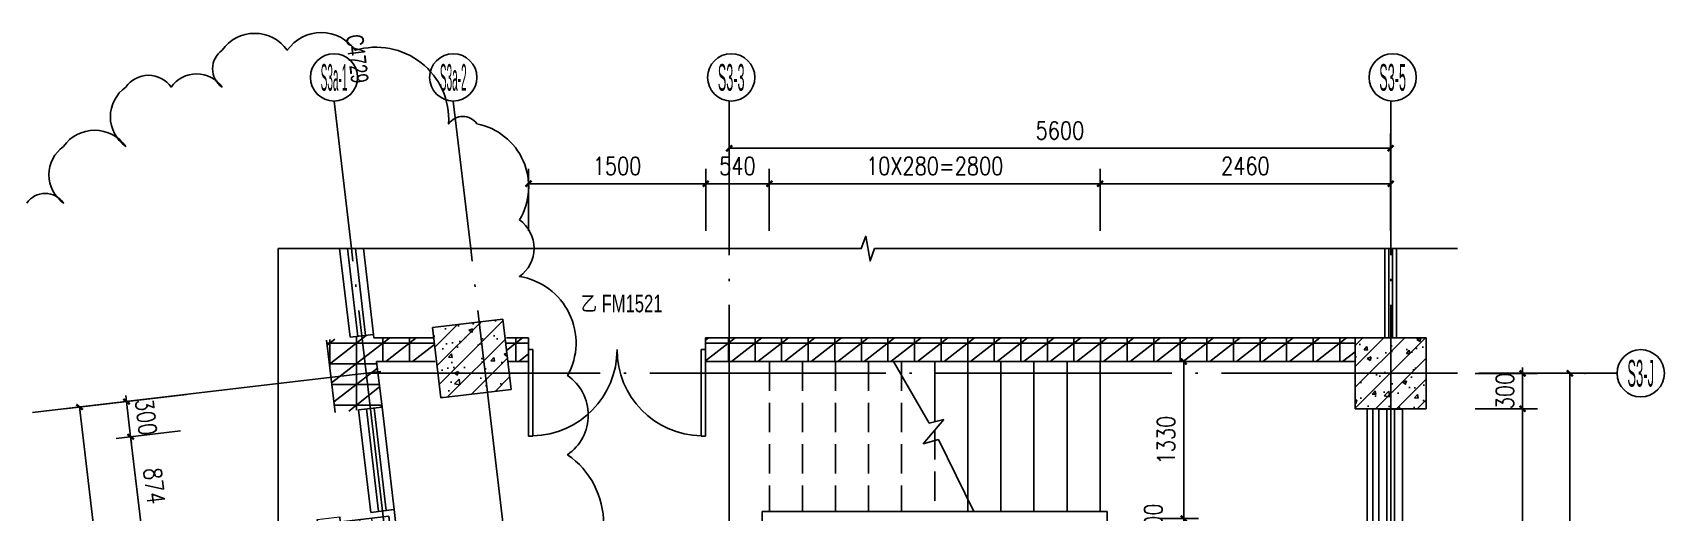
# Model space of a CAD drawing. Extents: x 718358 to 1668613, y -348838 to -159582.
# Drawn here: x 889584 to 903398, y -309608 to -305544 of the extents above; entities that cross this region are included whole.
import ezdxf
from ezdxf.enums import TextEntityAlignment as Align

# ---------------------------------------------------------------- set-up
doc = ezdxf.new("R2010")
doc.units = 0
doc.header["$LTSCALE"] = 1000
doc.linetypes.add('DASH', pattern=[0.35, 0.25, -0.1])
doc.linetypes.add('DOTE', pattern=[2.42, 2, -0.2, 0.02, -0.2])
for name, color, linetype in [('WINDOW_TEXT', 7, 'Continuous'), ('建-墙体', 2, 'Continuous'), ('建-尺寸', 73, 'Continuous'), ('建-影线', 8, 'Continuous'), ('建-柱子', 6, 'Continuous'), ('建-楼梯', 4, 'Continuous'), ('建-楼梯-扶手', 3, 'Continuous'), ('建-符号', 3, 'Continuous'), ('建-轴标', 3, 'Continuous'), ('建-轴网', 14, 'DOTE'), ('建-门窗', 4, 'Continuous'), ('建-门窗-编号', 7, 'Continuous')]:
    doc.layers.add(name, color=color, linetype=linetype)
doc.layers.add('建-修订云线', color=202, linetype='Continuous', plot=False)
doc.styles.add('_TCH_AXIS', font='gt宽度调整.shx', dxfattribs={"bigfont": 'gt国标汉字.shx'})
doc.styles.add('_TCH_WINDOW', font='gt单线西文.shx', dxfattribs={"height": 3.5, "bigfont": 'gt单线中文.shx'})
doc.styles.add('DIM_FONT', font='SIMPLEX.shx', dxfattribs={"width": 0.8, "bigfont": 'GBCBIG.shx'})
doc.dimstyles.new('DIMN50', dxfattribs={"dimscale": 0.5, "dimtxt": 300, "dimasz": 100, "dimexe": 250, "dimexo": 300, "dimgap": 150, "dimtad": 1, "dimdec": 0, "dimzin": 0, "dimdsep": 46, "dimtxsty": 'DIM_FONT', "dimblk": 'ARCHTICK', "dimcen": 0.09, "dimdle": 1, "dimclrt": 7, "dimazin": 2, "dimtfac": 1, "dimtdec": 0, "dimtix": 1, "dimtmove": 2, "dimatfit": 3, "dimldrblk": 'ARCHTICK', "dimfxl": 1, "dimtolj": 1, "dimtzin": 0, "dimarcsym": 0})
pattern_1 = [(45, (0, 0), (-88.388348, 88.388348), []), (50, (0, 0), (358.63009, -31.37607), [37.5, -412.5]), (355, (0, 0), (-69.37567, 376.09607), [30, -330]), (100.4514, (29.9, -2.6), (289.25469, 344.71977), [31.8701, -350.57106]), (46.1842, (0, 100), (533.62052, -82.7595), [56.25, -618.75]), (96.6356, (44.47, 93.1), (467.33135, 487.05894), [47.80514, -525.8565]), (351.1842, (0, 100), (467.33097, 487.0593), [45, -495]), (21, (50, 75), (298.45353, -201.309445), [37.5, -412.5]), (326, (50, 75), (121.65767, 362.57502), [30, -330]), (71.4514, (74.87, 58.22), (420.11131, 161.26525), [31.8701, -350.57106]), (37.5, (0, 0), (6.079928, 166.446927), [0, -326, 0, -335, 0, -331.25]), (7.5, (0, 0), (131.53477, 197.205856), [0, -191, 0, -318.5, 0, -126.25]), (327.5, (-111.5, 0), (266.911218, -11.277436), [0, -125, 0, -390, 0, -517.5]), (317.5, (-161.5, 0), (291.593085, 50.05249), [0, -162.5, 0, -259, 0, -367.5])]
pattern_2 = [(0, (0, 0), (0, 175), []), (37.875, (200, 0), (-84.807639, 109.038328), []), (90, (200, 0), (-225, 1e-14), [])]

# ---------------------------------------------------------------- blocks, each defined once
blk = doc.blocks.new('$DorLib2D$00000012')
at = {"lineweight": 13}
for p, q in [((-0.4949, 0.3717), (-0.4949, 0.2434)), ((-0.4051, 0.3717), (-0.4051, 0.2434)), ((0.4051, 0.3717), (0.4051, 0.2434)), ((0.4949, 0.3717), (0.4949, 0.2434)), ((-0.4667, 0.3333), (-0.4333, 0.3333)), ((0.4667, 0.3333), (0.4333, 0.3333)), ((-0.4667, 0.2667), (-0.4333, 0.2667)), ((-0.4667, 0.2), (-0.4333, 0.2)), ((0.4667, 0.2667), (0.4333, 0.2667)), ((0.4667, 0.2), (0.4333, 0.2)), ((-0.4667, 0.1333), (-0.4333, 0.1333)), ((0.4667, 0.1333), (0.4333, 0.1333)), ((-0.4667, 0.0667), (-0.4333, 0.0667)), ((0.4667, 0.0667), (0.4333, 0.0667))]:
    blk.add_line(p, q, dxfattribs=at)
for p, q in [((-0.4949, 0.3717), (-0.4667, 0.3717)), ((-0.4667, 0), (-0.4667, 0.4)), ((-0.4667, 0), (-0.4667, 0.4)), ((-0.4667, 0.4), (-0.4333, 0.4)), ((-0.4667, 0), (-0.4667, 0.4)), ((-0.4333, 0.4), (-0.4333, 0)), ((-0.4333, 0.4), (-0.4333, 0)), ((-0.4051, 0.3717), (-0.4333, 0.3717)), ((0.4051, 0.3717), (0.4333, 0.3717)), ((0.4333, 0.4), (0.4333, 0)), ((0.4667, 0.4), (0.4333, 0.4)), ((0.4667, 0), (0.4667, 0.4)), ((0.4949, 0.3717), (0.4667, 0.3717)), ((-0.4949, 0.2434), (-0.4667, 0.2434)), ((-0.4051, 0.2434), (-0.4333, 0.2434)), ((0.4051, 0.2434), (0.4333, 0.2434)), ((0.4949, 0.2434), (0.4667, 0.2434)), ((-0.5, 0), (-0.4667, 0)), ((-0.5, -0.0667), (-0.5, 0)), ((-0.5, -0.0667), (-0.5, 0)), ((-0.4667, 0), (-0.4667, -0.0333)), ((-0.4333, 0), (-0.4667, 0)), ((-0.4333, 0), (-0.4667, 0)), ((-0.4667, 0), (-0.4667, -0.0333)), ((-0.4333, 0), (-0.4667, 0)), ((0.4333, 0), (0.4667, 0)), ((0.4667, 0), (0.4667, -0.0333)), ((0.5, 0), (0.4667, 0)), ((0.5, -0.0667), (0.5, 0)), ((-0.4333, -0.0667), (-0.5, -0.0667)), ((-0.4667, -0.0333), (-0.4333, -0.0333)), ((-0.4333, -0.0333), (-0.4333, -0.0667)), ((0.4667, -0.0333), (0.4333, -0.0333)), ((0.4333, -0.0333), (0.4333, -0.0667)), ((0.4333, -0.0667), (0.5, -0.0667))]:
    blk.add_line(p, q)
for centre, start, end in [((-0.4, 0.0014), 359.80068, 94.78054), ((0.4, 0.0014), 85.21946, 180.19932)]:
    blk.add_arc(centre, 0.4, start, end, dxfattribs=at)
blk = doc.blocks.new('$TCHSYS$WIN2D')
for p, q in [((-0.5, 0.5), (0.5, 0.5)), ((-0.5, 0.5), (-0.5, -0.5)), ((0.5, 0.5), (0.5, -0.5)), ((0.5, 0.167), (-0.5, 0.167)), ((0.5, -0.167), (-0.5, -0.167)), ((-0.5, -0.5), (0.5, -0.5))]:
    blk.add_line(p, q)
blk = doc.blocks.new('_ArchTick')
at = {"color": 0, "linetype": 'ByBlock', "const_width": 0.4}
blk.add_lwpolyline([(-0.5, -0.5), (0.5, 0.5)], dxfattribs=at)
blk = doc.blocks.new('*D3485')
at = {"layer": 'Defpoints', "color": 0, "transparency": 16777216}
for p in [(902579, -308430), (902598, -308430), (902579, -313730)]:
    blk.add_point(p, dxfattribs=at)
at = {"layer": '建-尺寸', "color": 0, "lineweight": -2, "transparency": 16777216}
for p, q in [((902598, -313730), (902598, -308429)), ((902729, -308430), (902723, -308430)), ((902729, -313730), (902723, -313730))]:
    blk.add_line(p, q, dxfattribs=at)
at = {"layer": '建-尺寸', "color": 0, "lineweight": -2, "transparency": 16777216, "xscale": 50, "yscale": 50, "zscale": 50}
for p, rotation in [((902598, -308430), 90), ((902598, -313730), 270)]:
    blk.add_blockref('_ArchTick', p, dxfattribs=dict(at, rotation=rotation))
at = {"layer": '建-尺寸', "color": 7, "transparency": 16777216, "insert": (902448, -311080), "char_height": 150, "attachment_point": 5, "rotation": 90, "style": 'DIM_FONT'}
blk.add_mtext('\\A1;5300', dxfattribs=at)
blk = doc.blocks.new('*D3486')
at = {"layer": 'Defpoints', "color": 0, "transparency": 16777216}
for p in [(891037, -308591), (891664, -313901), (890608, -314026)]:
    blk.add_point(p, dxfattribs=at)
at = {"layer": '建-尺寸', "color": 0, "lineweight": -2, "transparency": 16777216}
for p, q in [((890888, -308609), (889857, -308730)), ((889981, -308715), (890608, -314026)), ((891515, -313919), (890483, -314040))]:
    blk.add_line(p, q, dxfattribs=at)
at = {"layer": '建-尺寸', "color": 0, "lineweight": -2, "transparency": 16777216, "xscale": 50, "yscale": 50, "zscale": 50}
for p, rotation in [((889981, -308716), 96.72643979871393), ((890608, -314026), 276.7264397987139)]:
    blk.add_blockref('_ArchTick', p, dxfattribs=dict(at, rotation=rotation))
at = {"layer": '建-尺寸', "color": 7, "transparency": 16777216, "insert": (890443, -311353), "char_height": 150, "attachment_point": 5, "rotation": 276.7264, "style": 'DIM_FONT'}
blk.add_mtext('\\A1;5347', dxfattribs=at)
blk = doc.blocks.new('*D3487')
at = {"layer": 'Defpoints', "color": 0, "transparency": 16777216}
for p in [(890950, -308601), (890414, -308967), (890986, -308899)]:
    blk.add_point(p, dxfattribs=at)
at = {"layer": '建-尺寸', "color": 0, "lineweight": -2, "transparency": 16777216}
for p, q in [((890801, -308619), (890254, -308683)), ((890379, -308669), (890373, -308619)), ((890379, -308669), (890414, -308967)), ((890837, -308917), (890290, -308981)), ((890414, -308967), (890420, -309016))]:
    blk.add_line(p, q, dxfattribs=at)
at = {"layer": '建-尺寸', "color": 0, "lineweight": -2, "transparency": 16777216, "xscale": 50, "yscale": 50, "zscale": 50}
for p, rotation in [((890379, -308669), 276.7264397987068), ((890414, -308967), 96.72643979870679)]:
    blk.add_blockref('_ArchTick', p, dxfattribs=dict(at, rotation=rotation))
at = {"layer": '建-尺寸', "color": 7, "transparency": 16777216, "insert": (890545, -308800), "char_height": 150, "attachment_point": 5, "rotation": 276.7264, "style": 'DIM_FONT'}
blk.add_mtext('\\A1;300', dxfattribs=at)
blk = doc.blocks.new('*D3488')
at = {"layer": 'Defpoints', "color": 0, "transparency": 16777216}
for p in [(890986, -308899), (890516, -309834), (891088, -309767)]:
    blk.add_point(p, dxfattribs=at)
at = {"layer": '建-尺寸', "color": 0, "lineweight": -2, "transparency": 16777216}
for p, q in [((890837, -308917), (890290, -308981)), ((890414, -308966), (890516, -309835)), ((890939, -309784), (890392, -309849))]:
    blk.add_line(p, q, dxfattribs=at)
at = {"layer": '建-尺寸', "color": 0, "lineweight": -2, "transparency": 16777216, "xscale": 50, "yscale": 50, "zscale": 50}
for p, rotation in [((890414, -308967), 96.72643979871833), ((890516, -309834), 276.7264397987183)]:
    blk.add_blockref('_ArchTick', p, dxfattribs=dict(at, rotation=rotation))
at = {"layer": '建-尺寸', "color": 7, "transparency": 16777216, "insert": (890614, -309383), "char_height": 150, "attachment_point": 5, "rotation": 276.7264, "style": 'DIM_FONT'}
blk.add_mtext('\\A1;874', dxfattribs=at)
blk = doc.blocks.new('*D3497')
at = {"layer": 'Defpoints', "color": 0, "transparency": 16777216}
for p in [(901648, -308730), (902198, -308730), (901648, -313430)]:
    blk.add_point(p, dxfattribs=at)
at = {"layer": '建-尺寸', "color": 0, "lineweight": -2, "transparency": 16777216}
for p, q in [((901798, -308730), (902323, -308730)), ((902198, -313430), (902198, -308729)), ((901798, -313430), (902323, -313430))]:
    blk.add_line(p, q, dxfattribs=at)
at = {"layer": '建-尺寸', "color": 0, "lineweight": -2, "transparency": 16777216, "xscale": 50, "yscale": 50, "zscale": 50}
for p, rotation in [((902198, -308730), 90), ((902198, -313430), 270)]:
    blk.add_blockref('_ArchTick', p, dxfattribs=dict(at, rotation=rotation))
at = {"layer": '建-尺寸', "color": 7, "transparency": 16777216, "insert": (902048, -311080), "char_height": 150, "attachment_point": 5, "rotation": 90, "style": 'DIM_FONT'}
blk.add_mtext('\\A1;4700', dxfattribs=at)
blk = doc.blocks.new('*D3498')
at = {"layer": 'Defpoints', "color": 0, "transparency": 16777216}
for p in [(901648, -308430), (902198, -308430), (901648, -308730)]:
    blk.add_point(p, dxfattribs=at)
at = {"layer": '建-尺寸', "color": 0, "lineweight": -2, "transparency": 16777216}
for p, q in [((901798, -308430), (902323, -308430)), ((902198, -308430), (902198, -308380)), ((902198, -308730), (902198, -308430)), ((901798, -308730), (902323, -308730)), ((902198, -308730), (902198, -308780))]:
    blk.add_line(p, q, dxfattribs=at)
at = {"layer": '建-尺寸', "color": 0, "lineweight": -2, "transparency": 16777216, "xscale": 50, "yscale": 50, "zscale": 50}
for p, rotation in [((902198, -308430), 270), ((902198, -308730), 90)]:
    blk.add_blockref('_ArchTick', p, dxfattribs=dict(at, rotation=rotation))
at = {"layer": '建-尺寸', "color": 7, "transparency": 16777216, "insert": (902048, -308580), "char_height": 150, "attachment_point": 5, "rotation": 90, "style": 'DIM_FONT'}
blk.add_mtext('\\A1;300', dxfattribs=at)
blk = doc.blocks.new('*D3500')
at = {"layer": 'Defpoints', "color": 0, "transparency": 16777216}
for p in [(895282, -306824), (893782, -307374), (895282, -307374)]:
    blk.add_point(p, dxfattribs=at)
at = {"layer": '建-尺寸', "color": 0, "lineweight": -2, "transparency": 16777216}
for p, q in [((893782, -307224), (893782, -306699)), ((895282, -307224), (895282, -306699)), ((893781, -306824), (895282, -306824))]:
    blk.add_line(p, q, dxfattribs=at)
at = {"layer": '建-尺寸', "color": 0, "lineweight": -2, "transparency": 16777216, "xscale": 50, "yscale": 50, "zscale": 50, "rotation": 180}
blk.add_blockref('_ArchTick', (893782, -306824), dxfattribs=at)
at = {"layer": '建-尺寸', "color": 0, "lineweight": -2, "transparency": 16777216, "xscale": 50, "yscale": 50, "zscale": 50}
blk.add_blockref('_ArchTick', (895282, -306824), dxfattribs=at)
at = {"layer": '建-尺寸', "color": 7, "transparency": 16777216, "insert": (894532, -306674), "char_height": 150, "attachment_point": 5, "style": 'DIM_FONT'}
blk.add_mtext('\\A1;1500', dxfattribs=at)
blk = doc.blocks.new('*D3501')
at = {"layer": 'Defpoints', "color": 0, "transparency": 16777216}
for p in [(895821, -306824), (895282, -307374), (895821, -307374)]:
    blk.add_point(p, dxfattribs=at)
at = {"layer": '建-尺寸', "color": 0, "lineweight": -2, "transparency": 16777216}
for p, q in [((895282, -307224), (895282, -306699)), ((895821, -307224), (895821, -306699)), ((895281, -306824), (895822, -306824))]:
    blk.add_line(p, q, dxfattribs=at)
at = {"layer": '建-尺寸', "color": 0, "lineweight": -2, "transparency": 16777216, "xscale": 50, "yscale": 50, "zscale": 50, "rotation": 180}
blk.add_blockref('_ArchTick', (895282, -306824), dxfattribs=at)
at = {"layer": '建-尺寸', "color": 0, "lineweight": -2, "transparency": 16777216, "xscale": 50, "yscale": 50, "zscale": 50}
blk.add_blockref('_ArchTick', (895821, -306824), dxfattribs=at)
at = {"layer": '建-尺寸', "color": 7, "transparency": 16777216, "insert": (895551, -306674), "char_height": 150, "attachment_point": 5, "style": 'DIM_FONT'}
blk.add_mtext('\\A1;540', dxfattribs=at)
blk = doc.blocks.new('*D3502')
at = {"layer": 'Defpoints', "color": 0, "transparency": 16777216}
for p in [(898621, -306824), (895821, -307374), (898621, -307374)]:
    blk.add_point(p, dxfattribs=at)
at = {"layer": '建-尺寸', "color": 0, "lineweight": -2, "transparency": 16777216}
for p, q in [((895821, -307224), (895821, -306699)), ((898621, -307224), (898621, -306699)), ((895821, -306824), (898622, -306824))]:
    blk.add_line(p, q, dxfattribs=at)
at = {"layer": '建-尺寸', "color": 0, "lineweight": -2, "transparency": 16777216, "xscale": 50, "yscale": 50, "zscale": 50, "rotation": 180}
blk.add_blockref('_ArchTick', (895821, -306824), dxfattribs=at)
at = {"layer": '建-尺寸', "color": 0, "lineweight": -2, "transparency": 16777216, "xscale": 50, "yscale": 50, "zscale": 50}
blk.add_blockref('_ArchTick', (898621, -306824), dxfattribs=at)
at = {"layer": '建-尺寸', "color": 7, "transparency": 16777216, "insert": (897221, -306674), "char_height": 150, "attachment_point": 5, "style": 'DIM_FONT'}
blk.add_mtext('\\A1;10X280=2800', dxfattribs=at)
blk = doc.blocks.new('*D3503')
at = {"layer": 'Defpoints', "color": 0, "transparency": 16777216}
for p in [(901081, -306824), (898621, -307374), (901081, -307374)]:
    blk.add_point(p, dxfattribs=at)
at = {"layer": '建-尺寸', "color": 0, "lineweight": -2, "transparency": 16777216}
for p, q in [((898621, -307224), (898621, -306699)), ((901081, -307224), (901081, -306699)), ((898621, -306824), (901082, -306824))]:
    blk.add_line(p, q, dxfattribs=at)
at = {"layer": '建-尺寸', "color": 0, "lineweight": -2, "transparency": 16777216, "xscale": 50, "yscale": 50, "zscale": 50, "rotation": 180}
blk.add_blockref('_ArchTick', (898621, -306824), dxfattribs=at)
at = {"layer": '建-尺寸', "color": 0, "lineweight": -2, "transparency": 16777216, "xscale": 50, "yscale": 50, "zscale": 50}
blk.add_blockref('_ArchTick', (901081, -306824), dxfattribs=at)
at = {"layer": '建-尺寸', "color": 7, "transparency": 16777216, "insert": (899851, -306674), "char_height": 150, "attachment_point": 5, "style": 'DIM_FONT'}
blk.add_mtext('\\A1;2460', dxfattribs=at)
blk = doc.blocks.new('*D3504')
at = {"layer": 'Defpoints', "color": 0, "transparency": 16777216}
for p in [(901081, -306524), (895481, -306974), (901081, -306974)]:
    blk.add_point(p, dxfattribs=at)
at = {"layer": '建-尺寸', "color": 0, "lineweight": -2, "transparency": 16777216}
for p, q in [((895481, -306824), (895481, -306399)), ((901081, -306824), (901081, -306399)), ((895481, -306524), (901082, -306524))]:
    blk.add_line(p, q, dxfattribs=at)
at = {"layer": '建-尺寸', "color": 0, "lineweight": -2, "transparency": 16777216, "xscale": 50, "yscale": 50, "zscale": 50, "rotation": 180}
blk.add_blockref('_ArchTick', (895481, -306524), dxfattribs=at)
at = {"layer": '建-尺寸', "color": 0, "lineweight": -2, "transparency": 16777216, "xscale": 50, "yscale": 50, "zscale": 50}
blk.add_blockref('_ArchTick', (901081, -306524), dxfattribs=at)
at = {"layer": '建-尺寸', "color": 7, "transparency": 16777216, "insert": (898281, -306374), "char_height": 150, "attachment_point": 5, "style": 'DIM_FONT'}
blk.add_mtext('\\A1;5600', dxfattribs=at)
blk = doc.blocks.new('*D3558')
at = {"layer": 'Defpoints', "color": 0, "transparency": 16777216}
for p in [(898981, -309660), (899330, -309660), (898981, -309760)]:
    blk.add_point(p, dxfattribs=at)
at = {"layer": '建-尺寸', "color": 0, "lineweight": -2, "transparency": 16777216}
for p, q in [((899131, -309660), (899455, -309660)), ((899330, -309660), (899330, -309610)), ((899330, -309760), (899330, -309660)), ((899131, -309760), (899455, -309760)), ((899330, -309760), (899330, -309810))]:
    blk.add_line(p, q, dxfattribs=at)
at = {"layer": '建-尺寸', "color": 0, "lineweight": -2, "transparency": 16777216, "xscale": 50, "yscale": 50, "zscale": 50}
for p, rotation in [((899330, -309660), 270), ((899330, -309760), 90)]:
    blk.add_blockref('_ArchTick', p, dxfattribs=dict(at, rotation=rotation))
at = {"layer": '建-尺寸', "color": 7, "transparency": 16777216, "insert": (899072, -309687), "char_height": 150, "attachment_point": 5, "rotation": 90, "style": 'DIM_FONT'}
blk.add_mtext('\\A1;100', dxfattribs=at)
blk = doc.blocks.new('*D3559')
at = {"layer": 'Defpoints', "color": 0, "transparency": 16777216}
for p in [(898981, -308330), (899330, -308330), (898981, -309660)]:
    blk.add_point(p, dxfattribs=at)
at = {"layer": '建-尺寸', "color": 0, "lineweight": -2, "transparency": 16777216}
for p, q in [((899131, -308330), (899455, -308330)), ((899330, -309660), (899330, -308329)), ((899131, -309660), (899455, -309660))]:
    blk.add_line(p, q, dxfattribs=at)
at = {"layer": '建-尺寸', "color": 0, "lineweight": -2, "transparency": 16777216, "xscale": 50, "yscale": 50, "zscale": 50}
for p, rotation in [((899330, -308330), 90), ((899330, -309660), 270)]:
    blk.add_blockref('_ArchTick', p, dxfattribs=dict(at, rotation=rotation))
at = {"layer": '建-尺寸', "color": 7, "transparency": 16777216, "insert": (899180, -308995), "char_height": 150, "attachment_point": 5, "rotation": 90, "style": 'DIM_FONT'}
blk.add_mtext('\\A1;1330', dxfattribs=at)

msp = doc.modelspace()

# ---------------------------------------------------------------- hatches: boundary and pattern name
at = {"layer": '建-影线'}
h = msp.add_hatch(dxfattribs=at)
h.set_pattern_fill('钢筋混凝土', color=256, scale=50, style=0)
h.set_pattern_definition(pattern_1)
h.paths.add_polyline_path([(893038.7, -308637.2), (893634.6, -308566.9), (893564.3, -307971), (892968.4, -308041.3)])
h = msp.add_hatch(dxfattribs=at)
h.set_pattern_fill('空心砖', color=256, scale=50, style=0)
h.set_pattern_definition(pattern_2)
h.paths.add_polyline_path([(892351.9, -308241.2), (892473, -308129.5), (892469.7, -308101.2), (892072.4, -308148.1), (892086.2, -308264.7)])
h = msp.add_hatch(dxfattribs=at)
h.set_pattern_fill('空心砖', color=256, scale=50, style=0)
h.set_pattern_definition(pattern_2)
h.paths.add_polyline_path([(892990.6, -308229.5), (892978.9, -308129.5), (892473, -308129.5), (892351.9, -308241.2), (892496.6, -308329.5), (892990.6, -308329.5)])
h = msp.add_hatch(dxfattribs=at)
h.set_pattern_fill('空心砖', color=256, scale=50, style=0)
h.set_pattern_definition(pattern_2)
h.paths.add_polyline_path([(893594.8, -308229.5), (893606.6, -308329.5), (893781.7, -308329.5), (893781.7, -308129.5), (893594.8, -308129.5)])
h = msp.add_hatch(dxfattribs=at)
h.set_pattern_fill('空心砖', color=256, scale=50, style=0)
h.set_pattern_definition(pattern_2)
h.paths.add_polyline_path([(900781.3, -308129.5), (895281.7, -308129.5), (895281.7, -308329.5), (900781.3, -308329.5)])
h = msp.add_hatch(dxfattribs=at)
h.set_pattern_fill('钢筋混凝土', color=256, scale=50, style=0)
h.set_pattern_definition(pattern_1)
h.paths.add_polyline_path([(900781.3, -308729.5), (901381.3, -308729.5), (901381.3, -308129.5), (900781.3, -308129.5)])
h = msp.add_hatch(dxfattribs=at)
h.set_pattern_fill('空心砖', color=256, scale=50, style=0)
h.set_pattern_definition(pattern_2)
h.paths.add_polyline_path([(892145, -308763.1), (892542.2, -308716.2), (892496.6, -308329.5), (892351.9, -308241.2), (892086.2, -308264.7)])
h = msp.add_hatch(dxfattribs=at)
h.set_pattern_fill('空心砖', color=256, scale=50, style=0)
h.set_pattern_definition(pattern_2)
h.paths.add_polyline_path([(901181.3, -308729.5), (900981.3, -308729.5), (900981.3, -308734.5), (901181.3, -308734.5)])

# ---------------------------------------------------------------- linework, layer by layer
at = {"layer": '建-修订云线'}
msp.add_lwpolyline([(889534, -306987.6, -0.5205671), (889845.7, -306987.6, -0.5205671), (889845.7, -306508.5, -0.5205671), (890373.1, -306508.5, -0.5205671), (890373.1, -306005.6, -0.5205671), (890756.7, -306005.6, -0.5205671), (891188.3, -306005.6, -0.5205671), (891188.3, -305694.2, -0.5205671), (891739.7, -305694.2, -0.5205671), (892315.1, -305694.2, -0.5205671), (893106.2, -306316.9, -0.5205671), (893346, -306316.9, -0.5205671), (893705.6, -307131.3, -0.5205671), (893705.6, -307610.3, -0.5205671), (894113.2, -308448.6, -0.5205671), (894113.2, -309119.2, -0.5205671), (894113.2, -310292.8, -0.5205671)], format="xyb", dxfattribs=at)
at = {"layer": '建-墙体'}
for p, q in [((892086.2, -308264.7), (892072.4, -308148.1)), ((892469.7, -308101.2), (892271.1, -308124.6)), ((892473, -308129.5), (892469.7, -308101.2)), ((892473, -308129.5), (892978.9, -308129.5)), ((893781.7, -308129.5), (893594.8, -308129.5)), ((893781.7, -308329.5), (893781.7, -308129.5)), ((900781.3, -308129.5), (895281.7, -308129.5)), ((895281.7, -308129.5), (895281.7, -308329.5)), ((892145, -308763.1), (892086.2, -308264.7)), ((892496.6, -308329.5), (892990.6, -308329.5)), ((892542.2, -308716.2), (892496.6, -308329.5)), ((893606.6, -308329.5), (893781.7, -308329.5)), ((895281.7, -308329.5), (900781.3, -308329.5)), ((892542.2, -308716.2), (892343.6, -308739.7)), ((900981.3, -308729.5), (900981.3, -308734.5)), ((900981.3, -308734.5), (901181.3, -308734.5)), ((901181.3, -308734.5), (901181.3, -308729.5))]:
    msp.add_line(p, q, dxfattribs=at)
at = {"layer": '建-柱子'}
for p, q in [((893564.3, -307971), (892968.4, -308041.3)), ((892968.4, -308041.3), (893038.7, -308637.2)), ((893634.6, -308566.9), (893564.3, -307971)), ((901381.3, -308129.5), (900781.3, -308129.5)), ((900781.3, -308129.5), (900781.3, -308729.5)), ((901381.3, -308729.5), (901381.3, -308129.5)), ((893038.7, -308637.2), (893634.6, -308566.9)), ((900781.3, -308729.5), (901381.3, -308729.5))]:
    msp.add_line(p, q, dxfattribs=at)
at = {"layer": '建-楼梯'}
for p, q in [((895821.3, -308329.5), (898621.3, -308329.5)), ((897174.7, -308852.7), (896872.6, -308329.5)), ((897221.3, -308329.5), (897221.3, -308840.2)), ((897501.3, -308329.5), (897501.3, -309599.5)), ((897781.3, -308329.5), (897781.3, -309599.5)), ((898061.3, -308329.5), (898061.3, -309599.5)), ((898341.3, -308329.5), (898341.3, -309599.5)), ((898621.3, -308329.5), (898621.3, -309599.5)), ((897124.1, -309025.9), (897297, -308819.9)), ((897297, -308819.9), (897174.7, -308852.7)), ((897254.5, -308991), (897124.1, -309025.9)), ((897551, -309599.5), (897254.5, -308991)), ((898681.3, -309599.5), (895761.3, -309599.5)), ((895761.3, -309599.5), (895761.3, -309819.5)), ((898681.3, -309599.5), (898681.3, -309819.5))]:
    msp.add_line(p, q, dxfattribs=at)
at = {"layer": '建-楼梯', "linetype": 'DASH'}
for p, q in [((895821.3, -308329.5), (895821.3, -309599.5)), ((896101.3, -308329.5), (896101.3, -309599.5)), ((896381.3, -308329.5), (896381.3, -309599.5)), ((896661.3, -308329.5), (896661.3, -309599.5)), ((896941.3, -308329.5), (896941.3, -309599.5)), ((897221.3, -308910.1), (897221.3, -309599.5))]:
    msp.add_line(p, q, dxfattribs=at)
at = {"layer": '建-楼梯-扶手'}
for p, q in [((900881.3, -308729.5), (900881.3, -313439.5)), ((900931.3, -308729.5), (900931.3, -313439.5))]:
    msp.add_line(p, q, dxfattribs=at)
at = {"layer": '建-符号'}
for points in [[(901648.4, -307373.5), (896712.3, -307373.5), (896674, -307478.5), (896637, -307268.5), (896599.8, -307373.5), (891663.6, -307373.5)], [(891663.6, -307373.5), (891663.6, -310975.5), (891768.6, -311013.8), (891558.6, -311050.8), (891663.6, -311088), (891663.6, -314690)]]:
    msp.add_lwpolyline(points, dxfattribs=at)
msp.add_lwpolyline([(895645, -310428.7, 0, 0, 0), (899098.5, -310428.7, 0, 0, 0), (899098.5, -309067.7, 0, 0, 0), (897449.2, -309067.7, 26.7, 0, 0), (897349.2, -309067.7, 0, 0, 0)], format="xyseb", dxfattribs=at)
at = {"layer": '建-轴标'}
for p, q in [((892283.2, -307373.5), (892135.7, -306123.5)), ((893292.5, -307373.5), (893145, -306123.5)), ((895481.3, -307373.5), (895481.3, -306123.5)), ((901081.3, -307373.5), (901081.3, -306123.5)), ((902998.4, -308429.5), (901828, -308429.5)), ((891663.6, -308517.3), (889584.1, -308762.5))]:
    msp.add_line(p, q, dxfattribs=at)
for centre in [(892135.7, -305923.5), (893145, -305923.5), (895498.1, -305923.5), (901097.9, -305923.5), (903198.4, -308429.5)]:
    msp.add_circle(centre, 200, dxfattribs=at)
at = {"layer": '建-轴网'}
for p, q in [((893146.1, -314690), (892283.2, -307373.5)), ((894155.4, -314690), (893292.5, -307373.5)), ((895481.3, -314690), (895481.3, -307373.5)), ((901081.3, -314690), (901081.3, -307373.5)), ((892531.3, -308414.9), (891663.6, -308517.3)), ((901648.4, -308429.5), (892407.7, -308429.5))]:
    msp.add_line(p, q, dxfattribs=at)
at = {"layer": '建-门窗'}
for p, q in [((892271.1, -308124.6), (892182.5, -307373.5)), ((892249.6, -307373.5), (892337.3, -308116.8)), ((892316.7, -307373.5), (892403.5, -308109)), ((892469.7, -308101.2), (892383.9, -307373.5)), ((901031.3, -308129.5), (901031.3, -307373.5)), ((901064.7, -307373.5), (901064.7, -308129.5)), ((901098, -307373.5), (901098, -308129.5)), ((901131.3, -308129.5), (901131.3, -307373.5)), ((892271.1, -308124.6), (892469.7, -308101.2)), ((901131.3, -308129.5), (901031.3, -308129.5)), ((893781.7, -308229.5), (893781.7, -308960.8)), ((893781.7, -308229.5), (893819.2, -308229.5)), ((893819.2, -308229.5), (893819.2, -308960.8)), ((895244.2, -308229.5), (895244.2, -308960.8)), ((895281.7, -308229.5), (895244.2, -308229.5)), ((895281.7, -308229.5), (895281.7, -308960.8)), ((900981.3, -313434.5), (900981.3, -308734.5)), ((901181.3, -308734.5), (900981.3, -308734.5)), ((901048, -308734.5), (901048, -313434.5)), ((901114.7, -308734.5), (901114.7, -313434.5)), ((901181.3, -313434.5), (901181.3, -308734.5)), ((893819.2, -308960.8), (893781.7, -308960.8)), ((895244.2, -308960.8), (895281.7, -308960.8))]:
    msp.add_line(p, q, dxfattribs=at)
for centre, radius, start, end in [((893800.4, -308229.5), 731.2, 271.46928, 359.99999), ((895262.9, -308229.5), 731.3, 179.99999, 268.53071)]:
    msp.add_arc(centre, radius, start, end, dxfattribs=at)

# ---------------------------------------------------------------- block references
at = {"layer": '建-门窗', "rotation": 96.72643979880051}
for name, p, xscale, yscale, zscale in [('$TCHSYS$WIN2D', (892494.1, -309161.9), 874, 200, 874), ('$DorLib2D$00000012', (892633.1, -310340.8), -1500, 1500, -1500)]:
    msp.add_blockref(name, p, dxfattribs=dict(at, xscale=xscale, yscale=yscale, zscale=zscale))

# ---------------------------------------------------------------- texts
at = {"layer": 'WINDOW_TEXT', "style": '_TCH_WINDOW', "width": 0.705882}
msp.add_text('C4729', height=148.75, rotation=276.72644, dxfattribs=at).set_placement((892234.5, -305568.3))
at = {"layer": '建-轴标', "style": '_TCH_AXIS'}
for s, width, p, p2 in [('S3a-1', 0.233333, (892022.6, -306036.7), (892248.9, -306036.7)), ('S3a-2', 0.212121, (893031.9, -306036.7), (893258.2, -306036.7)), ('S3-3', 0.2625, (895385, -306036.7), (895611.3, -306036.7)), ('S3-5', 0.2625, (900984.7, -306036.7), (901211, -306036.7)), ('S3-J', 0.276316, (903085.2, -308542.7), (903311.5, -308542.7))]:
    msp.add_text(s, height=226.27, dxfattribs=dict(at, width=width)).set_placement(p, p2, align=Align.FIT)
at = {"layer": '建-门窗-编号', "style": '_TCH_WINDOW'}
msp.add_text('乙', height=143.3, rotation=359.99999, dxfattribs=at).set_placement((894226.2, -307913.2))
at = {"layer": '建-门窗-编号', "style": '_TCH_WINDOW', "width": 0.705882}
msp.add_text('FM1521', height=148.75, rotation=359.99999, dxfattribs=at).set_placement((894401.2, -307913.2))

# ---------------------------------------------------------------- dimensions: what is measured, and where the dimension line sits
at = {"layer": '建-尺寸'}
for p1, p2, distance, picture, middle in [((895481.3, -306973.5), (901081.3, -306973.5), 450, '*D3504', (898281.3, -306373.5)), ((893781.7, -307373.5), (895281.7, -307373.5), 550, '*D3500', (894531.7, -306673.5)), ((895281.7, -307373.5), (895821.3, -307373.5), 550, '*D3501', (895551.5, -306673.5)), ((898621.3, -307373.5), (901081.3, -307373.5), 550, '*D3503', (899851.3, -306673.5)), ((898981.3, -309659.5), (898981.3, -308329.5), -348.2, '*D3559', (899179.6, -308994.5)), ((901648.4, -308729.5), (901648.4, -308429.5), -550, '*D3498', (902048.4, -308579.5)), ((902579.2, -313729.5), (902579.2, -308429.5), -19.2, '*D3485', (902448.4, -311079.5)), ((891037.4, -308591.1), (891663.6, -313901.1), -1063.3, '*D3486', (890443.5, -311353.1)), ((890950.4, -308601.4), (890985.5, -308899.1), -575.8, '*D3487', (890545.1, -308800.1)), ((901648.4, -313429.5), (901648.4, -308729.5), -550, '*D3497', (902048.4, -311079.5)), ((890985.5, -308899.1), (891087.8, -309766.6), -575.8, '*D3488', (890613.8, -309382.7))]:
    dim = msp.add_aligned_dim(p1=p1, p2=p2, distance=distance, dimstyle='DIMN50', dxfattribs=at)
    dim.commit()
    dim.dimension.update_dxf_attribs({"geometry": picture, "text_midpoint": middle})
dim = msp.add_aligned_dim(p1=(895821.3, -307373.5), p2=(898621.3, -307373.5), distance=550, text='10X280=2800', dimstyle='DIMN50', dxfattribs=at)
dim.commit()
dim.dimension.update_dxf_attribs({"geometry": '*D3502', "text_midpoint": (897221.3, -306673.5)})
dim = msp.add_linear_dim(base=(899329.6, -309659.5), p1=(898981.3, -309759.5), p2=(898981.3, -309659.5), angle=90, dimstyle='DIMN50', dxfattribs=at)
dim.commit()
dim.dimension.update_dxf_attribs({"geometry": '*D3558', "text_midpoint": (899072.1, -309687), "dimtype": 161})

doc.saveas('drawing.dxf')
